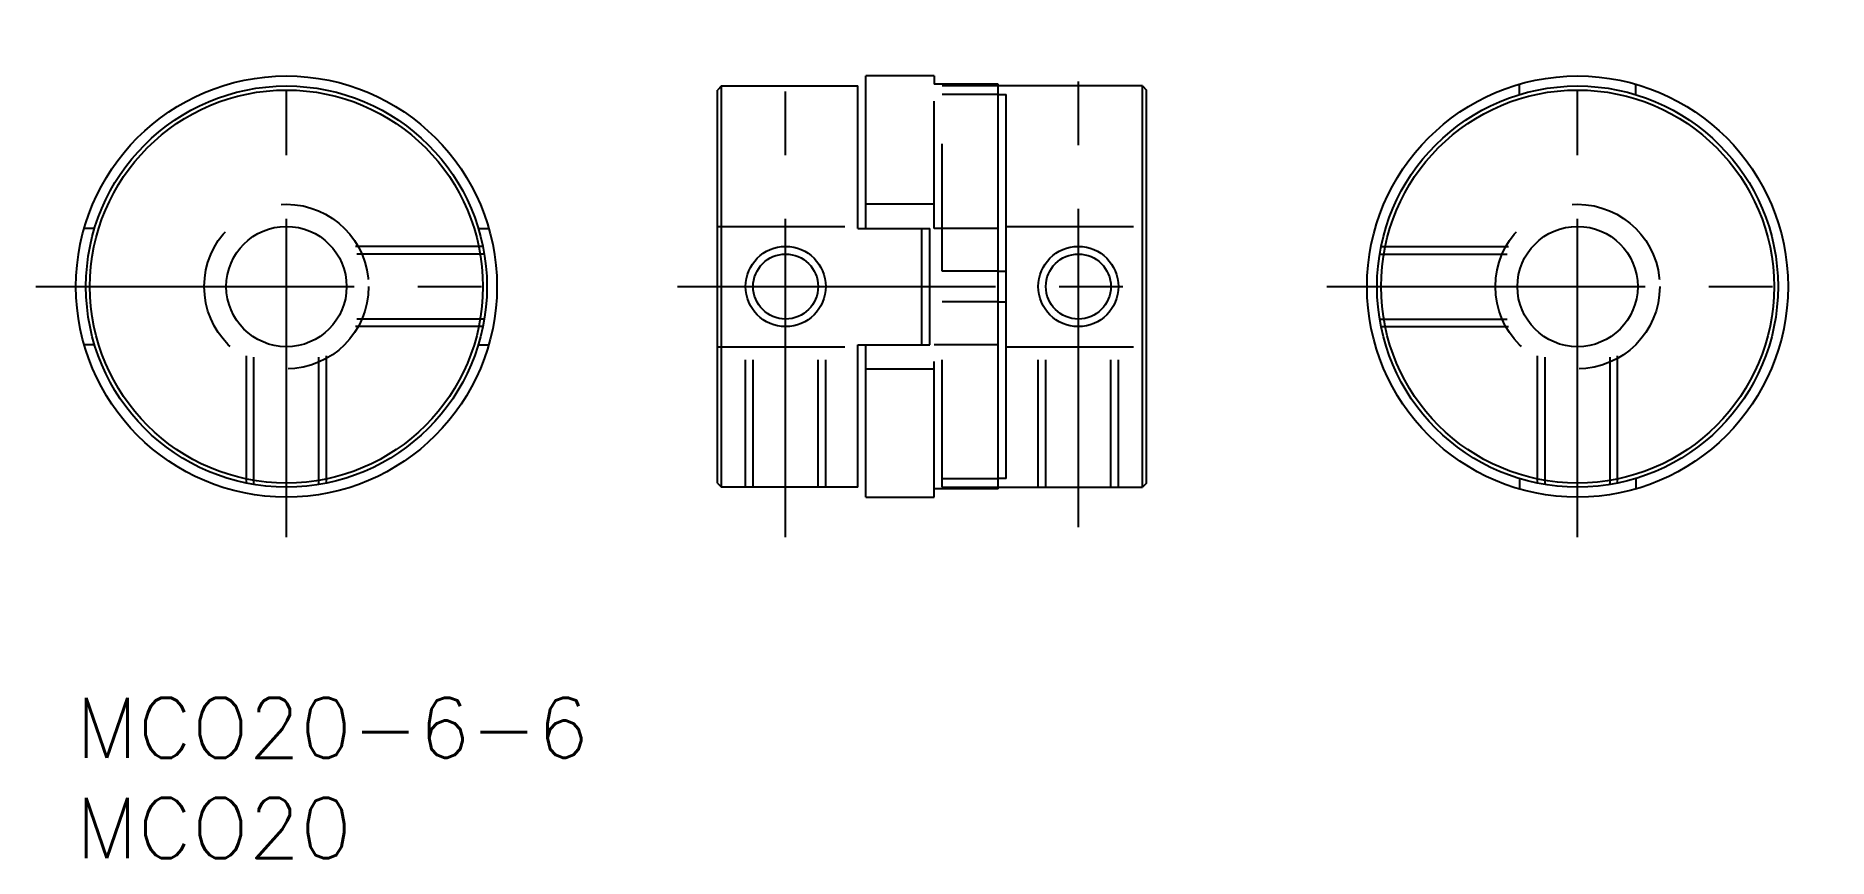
# Model space of a CAD drawing. Extents: x -2 to 87.4, y -8 to 33.
import ezdxf

# ---------------------------------------------------------------- set-up
doc = ezdxf.new("R2010")
doc.units = 0
doc.header["$LTSCALE"] = 0.5
doc.linetypes.add('CENTER', pattern=[50.8, 31.75, -6.35, 6.35, -6.35])
doc.linetypes.add('DASHED', pattern=[19.05, 12.7, -6.35])
for name, color, linetype in [('MSM_CENTER', 1, 'CENTER'), ('MSM_CONTINUOUS', 7, 'CONTINUOUS'), ('MSM_DASHED', 4, 'DASHED'), ('MSM_NARROW', 5, 'CONTINUOUS'), ('MSM_PART_NUMBER', 7, 'CONTINUOUS')]:
    doc.layers.add(name, color=color, linetype=linetype)
doc.styles.get("Standard").update_dxf_attribs({"font": 'txt.shx', "height": 1.5, "bigfont": 'bigfont.shx'})

# ---------------------------------------------------------------- blocks, each defined once
blk = doc.blocks.new('*U12')
at = {"layer": 'MSM_PART_NUMBER'}
blk.add_text('MCO20-6-6', height=3, dxfattribs=at).set_placement((0, -3))
blk = doc.blocks.new('*U13')
at = {"layer": 'MSM_PART_NUMBER'}
blk.add_text('MCO20', height=3, dxfattribs=at).set_placement((0, -8))

msp = doc.modelspace()

# ---------------------------------------------------------------- linework, layer by layer
at = {"layer": 'MSM_CENTER'}
for p, q in [((10.5, 8), (10.5, 33)), ((35.4, 8), (35.4, 32.5)), ((50, 8.5), (50, 32.5)), ((74.9, 8), (74.9, 33)), ((-2, 20.5), (23, 20.5)), ((30, 20.5), (55.4, 20.5)), ((62.4, 20.5), (87.4, 20.5))]:
    msp.add_line(p, q, dxfattribs=at)
at = {"layer": 'MSM_CONTINUOUS'}
for p, q in [((32.2, 30.5), (32, 30.3)), ((32.2, 30.5), (39, 30.5)), ((32.2, 10.5), (32.2, 30.5)), ((39, 23.4), (39, 30.5)), ((42.8, 31), (39.4, 31)), ((39.4, 23.4), (39.4, 31)), ((42.8, 31), (42.8, 30.592)), ((46, 30.592), (42.8, 30.592)), ((46, 10.408), (46, 30.592)), ((53.2, 30.5), (46, 30.5)), ((53.2, 30.5), (53.4, 30.3)), ((53.2, 10.5), (53.2, 30.5)), ((72, 30.07), (72, 30.592)), ((77.8, 30.07), (77.8, 30.592)), ((32, 10.7), (32, 30.3)), ((46, 30.07), (46.4, 30.07)), ((46.4, 10.93), (46.4, 30.07)), ((53.4, 10.7), (53.4, 30.3)), ((0.93, 23.4), (0.408, 23.4)), ((20.07, 23.4), (20.592, 23.4)), ((39, 23.4), (42.6, 23.4)), ((42.2, 17.6), (42.2, 23.4)), ((42.6, 17.6), (42.6, 23.4)), ((46, 21.268), (46.4, 21.268)), ((46, 21.268), (46.4, 21.268)), ((46, 19.732), (46.4, 19.732)), ((46, 19.732), (46.4, 19.732)), ((0.93, 17.6), (0.408, 17.6)), ((20.07, 17.6), (20.592, 17.6)), ((39, 10.5), (39, 17.6)), ((39, 17.6), (42.6, 17.6)), ((39.4, 10), (39.4, 17.6)), ((46.4, 10.93), (46, 10.93)), ((72, 10.93), (72, 10.408)), ((77.8, 10.93), (77.8, 10.408)), ((32, 10.7), (32.2, 10.5)), ((39, 10.5), (32.2, 10.5)), ((39.4, 10), (42.8, 10)), ((46, 10.408), (42.8, 10.408)), ((42.8, 10), (42.8, 10.408)), ((46, 10.5), (53.2, 10.5)), ((53.4, 10.7), (53.2, 10.5))]:
    msp.add_line(p, q, dxfattribs=at)
for centre, radius in [((10.5, 20.5), 10.5), ((10.5, 20.5), 10), ((74.9, 20.5), 10.5), ((74.9, 20.5), 10), ((10.5, 20.5), 9.8), ((74.9, 20.5), 9.8), ((10.5, 20.5), 3), ((74.9, 20.5), 3), ((35.4, 20.5), 1.621), ((50, 20.5), 1.621)]:
    msp.add_circle(centre, radius, dxfattribs=at)
at = {"layer": 'MSM_DASHED'}
for p, q in [((42.8, 23.4), (42.8, 30.592)), ((46, 30.5), (43.2, 30.5)), ((43.2, 21.268), (43.2, 30.5)), ((46, 30.07), (43.2, 30.07)), ((42.8, 24.6), (39.4, 24.6)), ((32, 23.5), (39, 23.5)), ((46, 23.398), (42.8, 23.398)), ((46.4, 23.5), (53.4, 23.5)), ((20.298, 22.5), (12.736, 22.5)), ((65.102, 22.5), (72.664, 22.5)), ((20.368, 22.121), (13.024, 22.121)), ((65.032, 22.121), (72.376, 22.121)), ((46, 21.268), (43.2, 21.268)), ((43.2, 10.5), (43.2, 19.732)), ((46, 19.732), (43.2, 19.732)), ((20.368, 18.879), (13.024, 18.879)), ((65.032, 18.879), (72.376, 18.879)), ((8.5, 10.702), (8.5, 18.264)), ((8.879, 10.632), (8.879, 17.976)), ((12.121, 10.632), (12.121, 17.976)), ((12.5, 10.702), (12.5, 18.264)), ((20.298, 18.5), (12.736, 18.5)), ((65.102, 18.5), (72.664, 18.5)), ((72.9, 10.702), (72.9, 18.264)), ((73.279, 10.632), (73.279, 17.976)), ((76.521, 10.632), (76.521, 17.976)), ((76.9, 10.702), (76.9, 18.264)), ((32, 17.5), (39, 17.5)), ((33.4, 10.5), (33.4, 17.5)), ((33.779, 10.5), (33.779, 17.5)), ((37.021, 10.5), (37.021, 17.5)), ((37.4, 10.5), (37.4, 17.5)), ((46, 17.602), (42.8, 17.602)), ((42.8, 10.408), (42.8, 17.6)), ((46.4, 17.5), (53.4, 17.5)), ((48, 10.5), (48, 17.5)), ((48.379, 10.5), (48.379, 17.5)), ((51.621, 10.5), (51.621, 17.5)), ((52, 10.5), (52, 17.5)), ((39.4, 16.4), (42.8, 16.4)), ((43.2, 10.93), (46, 10.93)), ((43.2, 10.5), (46, 10.5))]:
    msp.add_line(p, q, dxfattribs=at)
for centre in [(10.5, 20.5), (74.9, 20.5)]:
    msp.add_circle(centre, 4.1, dxfattribs=at)
at = {"layer": 'MSM_NARROW'}
for centre in [(35.4, 20.5), (50, 20.5)]:
    msp.add_circle(centre, 2, dxfattribs=at)

# ---------------------------------------------------------------- block references
at = {"layer": 'MSM_CONTINUOUS'}
for name in ['*U12', '*U13']:
    msp.add_blockref(name, (0, 0), dxfattribs=at)

doc.saveas('drawing.dxf')
